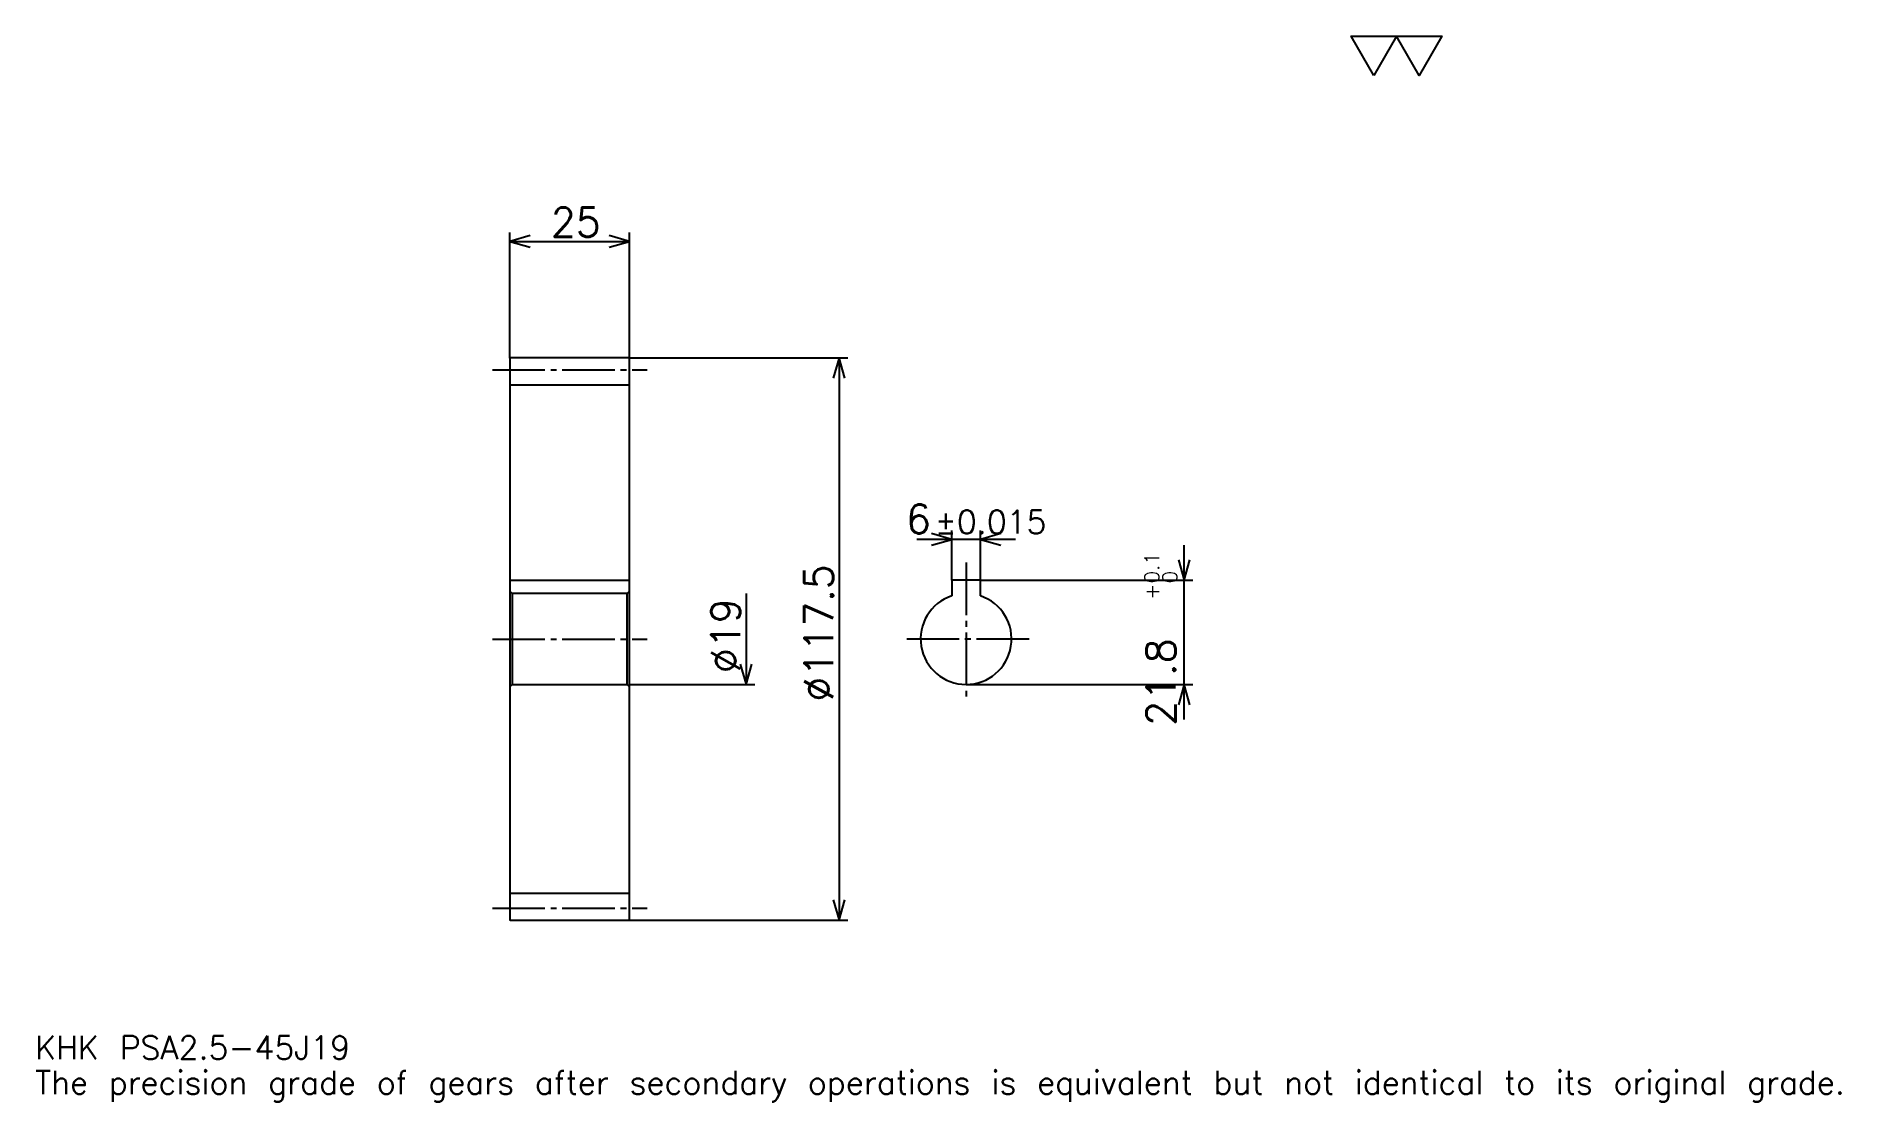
# Model space of a CAD drawing. Extents: x 12 to 389, y 4 to 227.
import ezdxf

# ---------------------------------------------------------------- set-up
doc = ezdxf.new("R2010")
doc.units = 0
doc.linetypes.add('DASHDOT', pattern=[14.592392, 10.944293, -1.216033, 1.216033, -1.216033])
doc.layers.get('0').update_dxf_attribs({"linetype": 'CONTINUOUS'})
doc.layers.add('DASHDOT', color=6, linetype='DASHDOT')
doc.styles.add('KANJI', font='TXT', dxfattribs={"bigfont": 'BIGFONT'})

msp = doc.modelspace()

# ---------------------------------------------------------------- linework, layer by layer
at = {"color": 5}
for p, q in [((111.365494, 159.908295), (111.365494, 186.052979)), ((136.365494, 159.908295), (136.365494, 186.052979)), ((111.365494, 184.228943), (136.365494, 184.228943)), ((111.365494, 159.808289), (111.365494, 159.908295)), ((136.265488, 159.908295), (136.365494, 159.908295)), ((136.365494, 159.908295), (181.966721, 159.908295)), ((136.365494, 159.808289), (136.365494, 159.908295)), ((180.14267, 159.908295), (180.14267, 42.408287)), ((216.963318, 121.97052), (196.370926, 121.97052)), ((203.667114, 113.45829), (203.667114, 123.794563)), ((209.667114, 113.45829), (209.667114, 123.794563)), ((252.228256, 84.362091), (252.228256, 120.754486)), ((209.667114, 113.45829), (254.052307, 113.45829)), ((160.686142, 110.658287), (160.686142, 91.658287)), ((136.365494, 91.658287), (162.510193, 91.658287)), ((206.667114, 91.658287), (254.052307, 91.658287)), ((136.265488, 42.408287), (136.365494, 42.408287)), ((136.365494, 42.408287), (181.966721, 42.408287))]:
    msp.add_line(p, q, dxfattribs=at)
at = {"color": 4}
for p, q in [((111.365494, 154.283295), (136.365494, 154.283295)), ((111.365494, 113.45829), (136.365494, 113.45829)), ((136.365494, 111.158287), (135.865494, 110.658287)), ((111.365494, 91.158287), (111.865494, 91.658287)), ((136.365494, 91.158287), (135.865494, 91.658287)), ((111.365494, 48.033287), (136.365494, 48.033287))]:
    msp.add_line(p, q, dxfattribs=at)
at = {"color": 7}
msp.add_lwpolyline([(291.847839, 218.885864), (287.105316, 227.106247), (306.075409, 227.106247), (301.332886, 218.885864), (296.590363, 227.106247), (291.847839, 218.885864)], dxfattribs=at)
at = {"color": 5}
for points in [[(115.621605, 185.444977), (111.365494, 184.228943), (115.621605, 183.012909)], [(132.109375, 183.012909), (136.365494, 184.228943), (132.109375, 185.444977)], [(181.358704, 155.652176), (180.14267, 159.908295), (178.926636, 155.652176)], [(199.411011, 120.754486), (203.667114, 121.97052), (199.411011, 123.186546)], [(213.923233, 123.186546), (209.667114, 121.97052), (213.923233, 120.754486)], [(251.012222, 117.714401), (252.228256, 113.45829), (253.44429, 117.714401)], [(159.470108, 95.914398), (160.686142, 91.658287), (161.902176, 95.914398)], [(253.44429, 87.402176), (252.228256, 91.658287), (251.012222, 87.402176)], [(178.926636, 46.664402), (180.14267, 42.408287), (181.358704, 46.664402)]]:
    msp.add_lwpolyline(points, dxfattribs=at)
at = {"color": 4}
for points in [[(111.365494, 91.158287), (111.365494, 42.508286), (111.465492, 42.408287), (136.265488, 42.408287), (136.365494, 42.508286), (136.365494, 159.808289), (136.265488, 159.908295), (111.465492, 159.908295), (111.365494, 159.808289), (111.365494, 91.158287)], [(209.667114, 110.172165), (209.667114, 113.45829), (203.667114, 113.45829), (203.667114, 110.172165)], [(111.365494, 111.158287), (111.865494, 110.658287), (111.865494, 91.658287), (135.865494, 91.658287), (135.865494, 110.658287), (111.865494, 110.658287)]]:
    msp.add_lwpolyline(points, dxfattribs=at)
msp.add_arc((206.667114, 101.158287), 9.5, 108.40848033, 71.59151967, dxfattribs=at)
at = {"layer": 'DASHDOT', "color": 7}
for p, q in [((107.7174, 157.408295), (140.013596, 157.408295)), ((206.667114, 117.106384), (206.667114, 88.010193)), ((107.7174, 101.158287), (140.013596, 101.158287)), ((219.815216, 101.158287), (193.519028, 101.158287)), ((107.7174, 44.908287), (140.013596, 44.908287))]:
    msp.add_line(p, q, dxfattribs=at)

# ---------------------------------------------------------------- texts
at = {"color": 7, "style": 'KANJI'}
for s, height, p in [('25', 6.080163, (119.913391, 185.201752)), ('6', 6.080163, (194.116455, 123.186546)), ('%%p0.015', 4.86413, (200.135071, 123.186546)), ('KHK PSA2.5-45J19', 4.86413, (12.160326, 13.376359)), ('The precision grade of gears after secondary operations is equivalent but not identical to its original grade.', 4.86413, (12.160326, 6.080163))]:
    msp.add_text(s, height=height, dxfattribs=at).set_placement(p)
for s, height, p in [('0.1', 3.040082, (246.999313, 112.763809)), ('%%c117.5', 6.080163, (178.926636, 88.085938)), ('0', 3.040082, (250.769012, 112.763809)), ('+', 3.040082, (246.999313, 109.358917)), ('%%c19', 6.080163, (159.470108, 94.014099)), ('21.8', 6.080163, (250.404205, 83.041565))]:
    msp.add_text(s, height=height, rotation=90, dxfattribs=at).set_placement(p)

doc.saveas('drawing.dxf')
